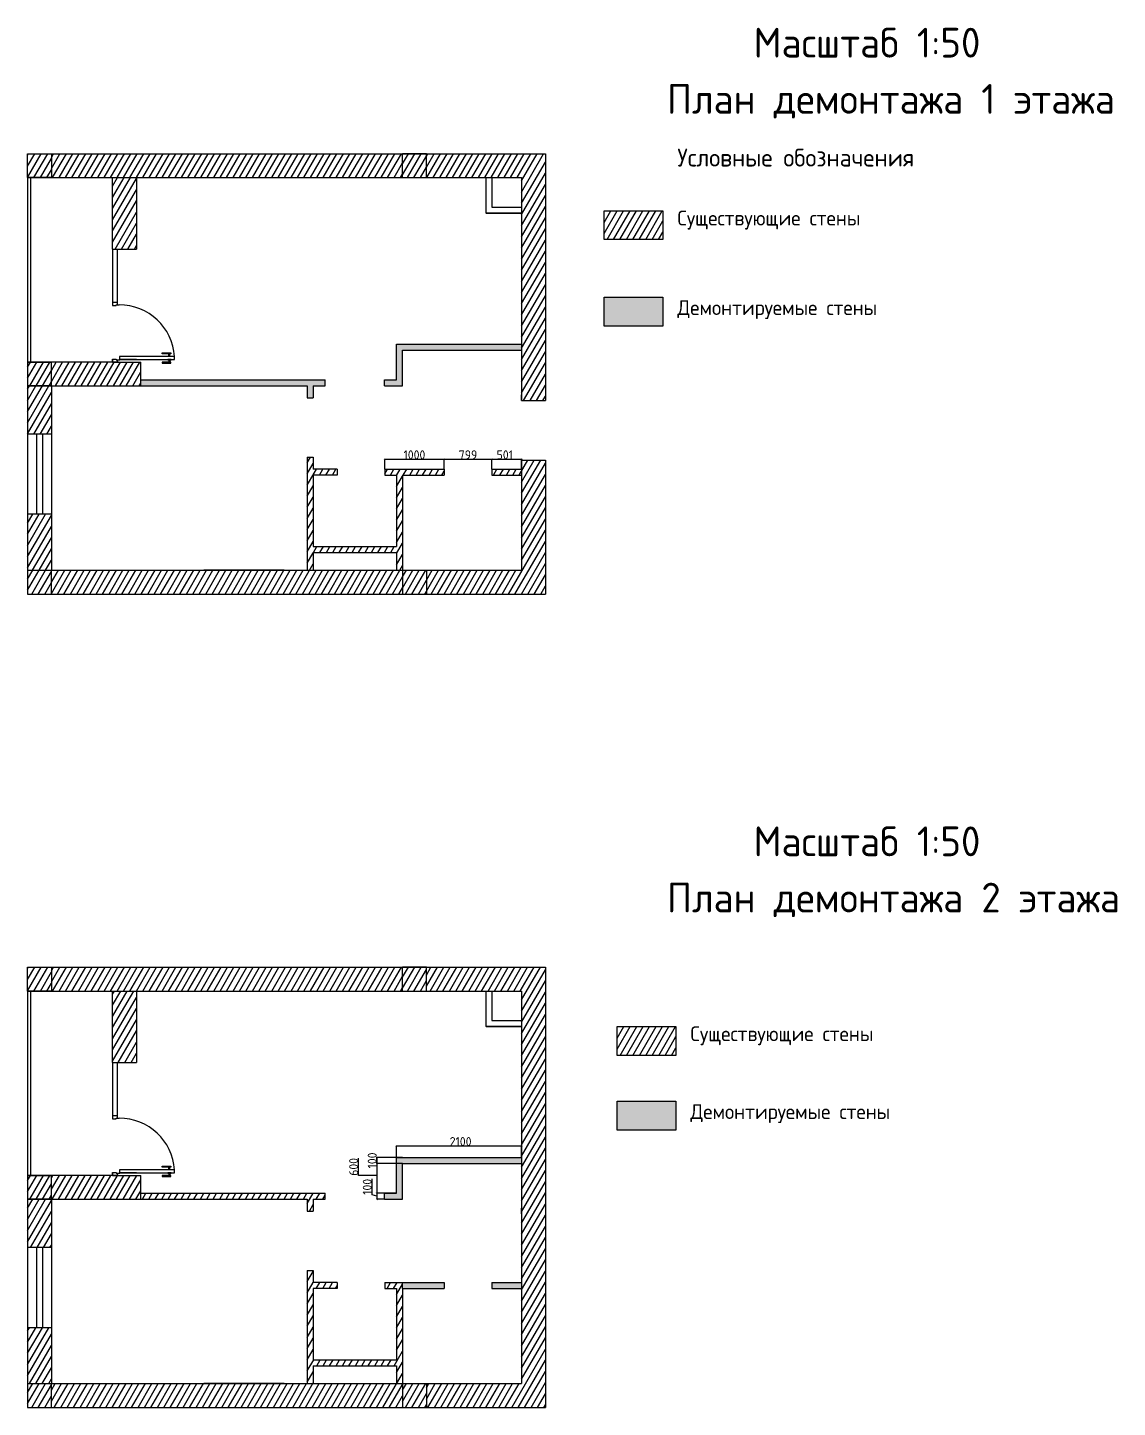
# Model space of a CAD drawing. Header units: millimetres. Extents: x -36495272392165 to 352544598049420, y -228287860276617 to 83349.
# Drawn here: x 87362 to 105673, y 5700 to 28889 of the extents above; entities that cross this region are included whole.
import ezdxf

# ---------------------------------------------------------------- set-up
doc = ezdxf.new("R2010")
doc.units = ezdxf.units.MM
doc.header["$MEASUREMENT"] = 0
doc.layers.add('freecads.com', color=7, linetype='Continuous')
doc.styles.add('Arial', font='GOST Common.ttf')
doc.styles.get("Standard").update_dxf_attribs({"font": 'GOST Common.ttf'})
doc.styles.add('{18b73a54-fa43-428c-adcb-c1c7bbdf2c84}', font='Simplex.shx')
doc.dimstyles.new('new dm style', dxfattribs={"dimtxt": 150, "dimasz": 20, "dimexe": 0.18, "dimexo": 0.0625, "dimgap": 5, "dimtad": 1, "dimdec": 0, "dimrnd": 1, "dimzin": 0, "dimdsep": 46, "dimtxsty": 'Arial', "dimblk": 'OBLIQUE', "dimcen": 0.09, "dimadec": 0, "dimazin": 0, "dimtfac": 1, "dimtdec": 0, "dimtofl": 0, "dimtmove": 0, "dimatfit": 3, "dimfxl": 1, "dimtolj": 1, "dimtzin": 0, "dimarcsym": 0})
pattern_1 = [(60, (569.91, 23232.24), (-81.18988, 46.875), [])]

# ---------------------------------------------------------------- blocks, each defined once
blk = doc.blocks.new('_Oblique')
at = {"color": 0, "linetype": 'ByBlock', "lineweight": -2}
blk.add_line((-0.5, -0.5), (0.5, 0.5), dxfattribs=at)
blk = doc.blocks.new('*D42')
at = {"color": 0, "lineweight": -2, "transparency": 16777216}
for p, q in [((93562, 9900), (93562, 10088)), ((95662, 10088), (93562, 10088)), ((95662, 9900), (95662, 10088))]:
    blk.add_line(p, q, dxfattribs=at)
at = {"layer": 'Defpoints', "color": 0, "transparency": 16777216}
for p in [(93562, 10088), (93562, 9900), (95662, 9900)]:
    blk.add_point(p, dxfattribs=at)
at = {"color": 0, "lineweight": -2, "transparency": 16777216, "xscale": 20, "yscale": 20, "zscale": 20, "rotation": 180}
blk.add_blockref('_Oblique', (93562, 10088), dxfattribs=at)
at = {"color": 0, "lineweight": -2, "transparency": 16777216, "xscale": 20, "yscale": 20, "zscale": 20}
blk.add_blockref('_Oblique', (95662, 10088), dxfattribs=at)
at = {"color": 0, "transparency": 16777216, "insert": (94638, 10168), "char_height": 150, "attachment_point": 5, "style": 'Arial'}
blk.add_mtext('\\A1;2100', dxfattribs=at)
blk = doc.blocks.new('*D43')
at = {"color": 0, "lineweight": -2, "transparency": 16777216}
for p, q in [((93662, 9900), (93232, 9900)), ((93232, 9800), (93232, 9900)), ((93662, 9800), (93232, 9800))]:
    blk.add_line(p, q, dxfattribs=at)
at = {"layer": 'Defpoints', "color": 0, "transparency": 16777216}
for p in [(93232, 9900), (93662, 9900), (93662, 9800)]:
    blk.add_point(p, dxfattribs=at)
at = {"color": 0, "lineweight": -2, "transparency": 16777216, "xscale": 20, "yscale": 20, "zscale": 20}
for p, rotation in [((93232, 9900), 90), ((93232, 9800), 270)]:
    blk.add_blockref('_Oblique', p, dxfattribs=dict(at, rotation=rotation))
at = {"color": 0, "transparency": 16777216, "insert": (93152, 9850), "char_height": 150, "attachment_point": 5, "rotation": 90, "style": 'Arial'}
blk.add_mtext('\\A1;100', dxfattribs=at)
blk = doc.blocks.new('*D44')
at = {"color": 0, "lineweight": -2, "transparency": 16777216}
for p, q in [((92920, 9595), (92920, 9890)), ((93662, 9900), (93232, 9900)), ((93232, 9900), (93232, 9300)), ((93232, 9600), (92920, 9595)), ((93562, 9300), (93232, 9300))]:
    blk.add_line(p, q, dxfattribs=at)
at = {"layer": 'Defpoints', "color": 0, "transparency": 16777216}
for p in [(93662, 9900), (93232, 9300), (93562, 9300)]:
    blk.add_point(p, dxfattribs=at)
at = {"color": 0, "lineweight": -2, "transparency": 16777216, "xscale": 20, "yscale": 20, "zscale": 20}
for p, rotation in [((93232, 9900), 90), ((93232, 9300), 270)]:
    blk.add_blockref('_Oblique', p, dxfattribs=dict(at, rotation=rotation))
at = {"color": 0, "transparency": 16777216, "insert": (92840, 9742), "char_height": 150, "attachment_point": 5, "rotation": 90, "style": 'Arial'}
blk.add_mtext('\\A1;600', dxfattribs=at)
blk = doc.blocks.new('*D45')
at = {"color": 0, "lineweight": -2, "transparency": 16777216}
for p, q in [((93149, 9275), (93149, 9540)), ((93562, 9300), (93232, 9300)), ((93232, 9300), (93232, 9200)), ((93232, 9250), (93149, 9275)), ((93361, 9200), (93232, 9200))]:
    blk.add_line(p, q, dxfattribs=at)
at = {"layer": 'Defpoints', "color": 0, "transparency": 16777216}
for p in [(93562, 9300), (93232, 9200), (93361, 9200)]:
    blk.add_point(p, dxfattribs=at)
at = {"color": 0, "lineweight": -2, "transparency": 16777216, "xscale": 20, "yscale": 20, "zscale": 20}
for p, rotation in [((93232, 9300), 90), ((93232, 9200), 270)]:
    blk.add_blockref('_Oblique', p, dxfattribs=dict(at, rotation=rotation))
at = {"color": 0, "transparency": 16777216, "insert": (93069, 9407), "char_height": 150, "attachment_point": 5, "rotation": 90, "style": 'Arial'}
blk.add_mtext('\\A1;100', dxfattribs=at)
blk = doc.blocks.new('*D47')
at = {"color": 0, "lineweight": -2, "transparency": 16777216}
for p, q in [((95161, 21469), (95161, 21629)), ((95662, 21629), (95161, 21629)), ((95662, 21469), (95662, 21629))]:
    blk.add_line(p, q, dxfattribs=at)
at = {"layer": 'Defpoints', "color": 0, "transparency": 16777216}
for p in [(95161, 21629), (95161, 21469), (95662, 21469)]:
    blk.add_point(p, dxfattribs=at)
at = {"color": 0, "lineweight": -2, "transparency": 16777216, "xscale": 20, "yscale": 20, "zscale": 20, "rotation": 180}
blk.add_blockref('_Oblique', (95161, 21629), dxfattribs=at)
at = {"color": 0, "lineweight": -2, "transparency": 16777216, "xscale": 20, "yscale": 20, "zscale": 20}
blk.add_blockref('_Oblique', (95662, 21629), dxfattribs=at)
at = {"color": 0, "transparency": 16777216, "insert": (95380, 21709), "char_height": 150, "attachment_point": 5, "style": 'Arial'}
blk.add_mtext('\\A1;501', dxfattribs=at)
blk = doc.blocks.new('*D48')
at = {"color": 0, "lineweight": -2, "transparency": 16777216}
for p, q in [((94362, 21469), (94362, 21629)), ((95161, 21629), (94362, 21629)), ((95161, 21469), (95161, 21629))]:
    blk.add_line(p, q, dxfattribs=at)
at = {"layer": 'Defpoints', "color": 0, "transparency": 16777216}
for p in [(94362, 21629), (94362, 21469), (95161, 21469)]:
    blk.add_point(p, dxfattribs=at)
at = {"color": 0, "lineweight": -2, "transparency": 16777216, "xscale": 20, "yscale": 20, "zscale": 20, "rotation": 180}
blk.add_blockref('_Oblique', (94362, 21629), dxfattribs=at)
at = {"color": 0, "lineweight": -2, "transparency": 16777216, "xscale": 20, "yscale": 20, "zscale": 20}
blk.add_blockref('_Oblique', (95161, 21629), dxfattribs=at)
at = {"color": 0, "transparency": 16777216, "insert": (94762, 21709), "char_height": 150, "attachment_point": 5, "style": 'Arial'}
blk.add_mtext('\\A1;799', dxfattribs=at)
blk = doc.blocks.new('*D49')
at = {"color": 0, "lineweight": -2, "transparency": 16777216}
for p, q in [((93362, 21469), (93362, 21629)), ((94362, 21629), (93362, 21629)), ((94362, 21469), (94362, 21629))]:
    blk.add_line(p, q, dxfattribs=at)
at = {"layer": 'Defpoints', "color": 0, "transparency": 16777216}
for p in [(93362, 21629), (93362, 21469), (94362, 21469)]:
    blk.add_point(p, dxfattribs=at)
at = {"color": 0, "lineweight": -2, "transparency": 16777216, "xscale": 20, "yscale": 20, "zscale": 20, "rotation": 180}
blk.add_blockref('_Oblique', (93362, 21629), dxfattribs=at)
at = {"color": 0, "lineweight": -2, "transparency": 16777216, "xscale": 20, "yscale": 20, "zscale": 20}
blk.add_blockref('_Oblique', (94362, 21629), dxfattribs=at)
at = {"color": 0, "transparency": 16777216, "insert": (93862, 21709), "char_height": 150, "attachment_point": 5, "style": 'Arial'}
blk.add_mtext('\\A1;1000', dxfattribs=at)

msp = doc.modelspace()

# ---------------------------------------------------------------- hatches: boundary and pattern name
at = {"transparency": 33554687}
h = msp.add_hatch(dxfattribs=at)
h.set_pattern_fill('ANSI31', scale=750, angle=15)
h.set_pattern_definition(pattern_1)
h.paths.add_polyline_path([(96062.2, 26766.8), (94063.2, 26766.8), (94063.2, 26366.8), (95030.5, 26366.8), (95662.2, 26366.8), (95662.2, 22619.8), (95773.2, 22619.8), (96062.2, 22619.8)])
h.paths.add_polyline_path([(92162.2, 21368.8), (92562.2, 21368.8), (92562.2, 21468.8), (92162.2, 21468.8), (92162.2, 21668.8), (92062.2, 21668.8), (92062.2, 19768.8), (92162.2, 19768.8), (92162.2, 20068.8), (93562.2, 20068.8), (93562.2, 19768.8), (93662.2, 19768.8), (93662.2, 21368.8), (94362.2, 21368.8), (94362.2, 21468.8), (93362.2, 21468.8), (93362.2, 21368.8), (93562.2, 21368.8), (93562.2, 20168.8), (92162.2, 20168.8)])
h.paths.add_polyline_path([(96062.2, 21619.8), (95662.2, 21619.8), (95662.2, 19768.8), (94062.2, 19768.8), (94062.2, 19368.8), (96062.2, 19368.8)])
h.paths.add_polyline_path([(93662.2, 19768.8), (87762.2, 19768.8), (87762.2, 19368.8), (93662.2, 19368.8)])
h.paths.add_polyline_path([(87762.2, 20708.8), (87362.2, 20708.8), (87362.2, 19768.8), (87762.2, 19768.8)])
h.paths.add_polyline_path([(87762.2, 22866.8), (87362.2, 22866.8), (87362.2, 22054.8), (87762.2, 22054.8)])
h.paths.add_polyline_path([(89262.2, 23266.8), (88790.2, 23266.8), (87762.2, 23266.8), (87762.2, 22868.8), (89262.2, 22868.8)])
h.paths.add_polyline_path([(95662.2, 21468.8), (95161.2, 21468.8), (95161.2, 21368.8), (95662.2, 21368.8)], flags=17)
h.paths.add_polyline_path([(89190.2, 26366.8), (88790.2, 26366.8), (88790.2, 25167.8), (89190.2, 25167.8)])
h = msp.add_hatch(dxfattribs=at)
h.set_pattern_fill('ANSI31', scale=750, angle=15)
h.set_pattern_definition([(60, (-11880.3, 23227.02), (-81.18988, 46.875), [])])
h.paths.add_polyline_path([(87762.2, 26366.8), (87762.2, 26766.8), (87362.2, 26766.8), (87362.2, 26366.8)])
h.paths.add_polyline_path([(87362.2, 23266.8), (87362.2, 22868.8), (87762.2, 22868.8), (87762.2, 23266.8)])
h.paths.add_polyline_path([(87362.2, 19368.8), (87762.2, 19368.8), (87762.2, 19768.8), (87362.2, 19768.8)])
h.paths.add_polyline_path([(94062.2, 19368.8), (94062.2, 19768.8), (93662.2, 19768.8), (93662.2, 19368.8)])
h = msp.add_hatch()
h.set_pattern_fill('ANSI31', color=256, scale=750, angle=15)
h.set_pattern_definition([(60, (85497.66, 22971.52), (-81.1899, 46.875), [])])
h.paths.add_polyline_path([(93663.2, 26766.8), (87762.2, 26766.8), (87762.2, 26366.8), (88790.2, 26366.8), (89190.2, 26366.8), (92062.2, 26366.8), (92162.2, 26368.2), (92162.2, 26366.8), (93417.7, 26366.8), (93663.2, 26366.8)])
h = msp.add_hatch(dxfattribs=at)
h.set_pattern_fill('ANSI31', scale=750, angle=15)
h.set_pattern_definition(pattern_1)
h.paths.add_polyline_path([(94063.2, 26366.8), (94063.2, 26766.8), (93663.2, 26766.8), (93663.2, 26366.8)])
h = msp.add_hatch(dxfattribs=at)
h.set_pattern_fill('ANSI31', scale=750, angle=15)
h.set_pattern_definition([(60, (25930.12, 22808.94), (-81.18988, 46.875), [])])
h.paths.add_polyline_path([(97048.1, 25809.3), (97048.1, 25324.9), (98037.7, 25324.9), (98037.7, 25809.3)])
h = msp.add_hatch(color=1, dxfattribs=at)
h.dxf.hatch_style = 1
h.paths.add_polyline_path([(98037.7, 23871.3), (98037.7, 24355.7), (97048.1, 24355.7), (97048.1, 23871.3)])
h = msp.add_hatch(color=1, dxfattribs=at)
h.dxf.hatch_style = 1
h.paths.add_polyline_path([(92361.2, 22968.8), (89262.2, 22968.8), (89262.2, 22868.8), (92062.2, 22868.8), (92062.2, 22668.8), (92162.2, 22668.8), (92162.2, 22866.8), (92162.2, 22868.8), (92361.2, 22868.8)])
h.paths.add_polyline_path([(93662.2, 23468.8), (95662.2, 23468.8), (95662.2, 23568.8), (93562.2, 23568.8), (93562.2, 22968.8), (93361.2, 22968.8), (93361.2, 22868.8), (93662.2, 22868.8)])
h = msp.add_hatch(dxfattribs=at)
h.set_pattern_fill('ANSI31', scale=750, angle=15)
h.set_pattern_definition([(60, (-11880.3, 9558.08), (-81.18988, 46.875), [])])
h.paths.add_polyline_path([(87762.2, 12697.9), (87762.2, 13097.9), (87362.2, 13097.9), (87362.2, 12697.9)])
h.paths.add_polyline_path([(87362.2, 9597.9), (87362.2, 9199.9), (87762.2, 9199.9), (87762.2, 9597.9)])
h.paths.add_polyline_path([(87362.2, 5699.9), (87762.2, 5699.9), (87762.2, 6099.9), (87362.2, 6099.9)])
h.paths.add_polyline_path([(94062.2, 5699.9), (94062.2, 6099.9), (93662.2, 6099.9), (93662.2, 5699.9)])
h = msp.add_hatch(dxfattribs=at)
h.set_pattern_fill('ANSI31', scale=750, angle=15)
h.set_pattern_definition([(60, (2455.36, 64109.8), (-81.18988, 46.875), [])])
h.paths.add_polyline_path([(95030.5, 12697.9), (95662.2, 12697.9), (95662.2, 8950.9), (95662.2, 7950.9), (95662.2, 6099.9), (94062.2, 6099.9), (94062.2, 5699.9), (96062.2, 5699.9), (96062.2, 7950.9), (96062.2, 8950.9), (96062.2, 13097.9), (94063.2, 13097.9), (94063.2, 12697.9)])
h.paths.add_polyline_path([(87762.2, 6099.9), (87762.2, 5699.9), (93662.2, 5699.9), (93662.2, 6099.9)])
h.paths.add_polyline_path([(87762.2, 7039.9), (87362.2, 7039.9), (87362.2, 6099.9), (87762.2, 6099.9)])
h.paths.add_polyline_path([(87762.2, 9197.9), (87362.2, 9197.9), (87362.2, 8385.9), (87762.2, 8385.9)])
h.paths.add_polyline_path([(87762.2, 9597.9), (87762.2, 9199.9), (89262.2, 9199.9), (89262.2, 9597.9), (88790.2, 9597.9)])
h.paths.add_polyline_path([(88790.2, 11498.9), (89190.2, 11498.9), (89190.2, 12697.9), (88790.2, 12697.9)])
h.paths.add_polyline_path([(89262.2, 9299.9), (89262.2, 9199.9), (92062.2, 9199.9), (92062.2, 9197.9), (92062.2, 8999.9), (92162.2, 8999.9), (92162.2, 9197.9), (92162.2, 9199.9), (92361.2, 9199.9), (92361.2, 9299.9)])
h.paths.add_polyline_path([(92062.2, 6099.9), (92162.2, 6099.9), (92162.2, 6399.9), (93562.2, 6399.9), (93562.2, 6099.9), (93662.2, 6099.9), (93662.2, 7699.9), (93662.2, 7799.9), (93362.2, 7799.9), (93362.2, 7699.9), (93562.2, 7699.9), (93562.2, 6499.9), (92162.2, 6499.9), (92162.2, 7699.9), (92562.2, 7699.9), (92562.2, 7799.9), (92162.2, 7799.9), (92162.2, 7999.9), (92062.2, 7999.9)])
h = msp.add_hatch()
h.set_pattern_fill('ANSI31', color=256, scale=750, angle=15)
h.set_pattern_definition([(60, (85497.66, 9302.57), (-81.1899, 46.875), [])])
h.paths.add_polyline_path([(93663.2, 13097.9), (87762.2, 13097.9), (87762.2, 12697.9), (88790.2, 12697.9), (89190.2, 12697.9), (92062.2, 12697.9), (92162.2, 12699.3), (92162.2, 12697.9), (93417.7, 12697.9), (93663.2, 12697.9)])
h = msp.add_hatch(dxfattribs=at)
h.set_pattern_fill('ANSI31', scale=750, angle=15)
h.set_pattern_definition([(60, (569.91, 9563.29), (-81.18988, 46.875), [])])
h.paths.add_polyline_path([(94063.2, 12697.9), (94063.2, 13097.9), (93663.2, 13097.9), (93663.2, 12697.9)])
h = msp.add_hatch(dxfattribs=at)
h.set_pattern_fill('ANSI31', scale=750, angle=15)
h.set_pattern_definition([(60, (26148.85, 9100.54), (-81.18988, 46.875), [])])
h.paths.add_polyline_path([(97266.8, 12100.9), (97266.8, 11616.5), (98256.4, 11616.5), (98256.4, 12100.9)])
h = msp.add_hatch(color=1, dxfattribs=at)
h.dxf.hatch_style = 1
h.paths.add_polyline_path([(98256.4, 10359.6), (98256.4, 10844), (97266.8, 10844), (97266.8, 10359.6)])
h = msp.add_hatch(color=1, dxfattribs=at)
h.dxf.hatch_style = 1
h.paths.add_polyline_path([(93562.2, 9299.9), (93361.2, 9299.9), (93361.2, 9199.9), (93662.2, 9199.9), (93662.2, 9799.9), (95662.2, 9799.9), (95662.2, 9899.9), (93562.2, 9899.9)])
h = msp.add_hatch(color=1, dxfattribs=at)
h.dxf.hatch_style = 1
h.paths.add_polyline_path([(94362.2, 7699.9), (94362.2, 7799.9), (93662.2, 7799.9), (93662.2, 7699.9)])
h.paths.add_polyline_path([(95662.2, 7699.9), (95662.2, 7799.9), (95161.2, 7799.9), (95161.2, 7699.9)])

# ---------------------------------------------------------------- linework, layer by layer
for p, q in [((87362.2, 26766.8), (96062.2, 26766.8)), ((87362.2, 26766.8), (87362.2, 26766.8)), ((96062.2, 26766.8), (96062.2, 22619.8)), ((87762.2, 26366.8), (87362.2, 26366.8)), ((87362.2, 26366.8), (88790.2, 26366.8)), ((88790.2, 26366.8), (89190.2, 26366.8)), ((88790.2, 25167.8), (88790.2, 26366.8)), ((89190.2, 26366.8), (95662.2, 26366.8)), ((89190.2, 26366.8), (89190.2, 25167.8)), ((92062.2, 26366.8), (92162.2, 26368.2)), ((92162.2, 26368.2), (92162.2, 26366.8)), ((95062.2, 26366.8), (95162.2, 26366.8)), ((95062.2, 26366.8), (95062.2, 25769.8)), ((95162.2, 26366.8), (95162.2, 25869.8)), ((95662.2, 26366.8), (95662.2, 22619.8)), ((95662.2, 25769.8), (95062.2, 25769.8)), ((95068.2, 25769.8), (95662.2, 25769.8)), ((95162.2, 25869.8), (95662.2, 25869.8)), ((95662.2, 25869.8), (95662.2, 25769.8)), ((88790.2, 25167.8), (89190.2, 25167.8)), ((93562.2, 23568.8), (95662.2, 23568.8)), ((93562.2, 22968.8), (93562.2, 23568.8)), ((93662.2, 23468.8), (95662.2, 23468.8)), ((93662.2, 22866.8), (93662.2, 23468.8)), ((87762.2, 23266.8), (87362.2, 23266.8)), ((87362.2, 23266.8), (87362.2, 23266.8)), ((88790.2, 23266.8), (87762.2, 23266.8)), ((88790.2, 23266.8), (88790.2, 23266.8)), ((89262.2, 22866.8), (89262.2, 23266.8)), ((89262.2, 22968.8), (92361.2, 22968.8)), ((92361.2, 22866.8), (92361.2, 22968.8)), ((93361.2, 22968.8), (93562.2, 22968.8)), ((93361.2, 22868.8), (93361.2, 22968.8)), ((87362.2, 22868.8), (92062.2, 22868.8)), ((87762.2, 22866.8), (87362.2, 22866.8)), ((87362.2, 22866.8), (87362.2, 19768.8)), ((87762.2, 22866.8), (87762.2, 19768.8)), ((92062.2, 22866.8), (92062.2, 22868.8)), ((92062.2, 22866.8), (92062.2, 22668.8)), ((92162.2, 22868.8), (92361.2, 22868.8)), ((92162.2, 22866.8), (92162.2, 22868.8)), ((92162.2, 22866.8), (92162.2, 22668.8)), ((93361.2, 22868.8), (93662.2, 22868.8)), ((93361.2, 22868.8), (93662.2, 22868.8)), ((93361.2, 22868.8), (93662.2, 22868.8)), ((92062.2, 22668.8), (92162.2, 22668.8)), ((95662.2, 22619.8), (95662.2, 22719.8)), ((95662.2, 22619.8), (96062.2, 22619.8)), ((92062.2, 21668.8), (92162.2, 21668.8)), ((92062.2, 21668.8), (92062.2, 19768.8)), ((92162.2, 21668.8), (92162.2, 21468.8)), ((95662.2, 21619.8), (96062.2, 21619.8)), ((95662.2, 21619.8), (95662.2, 19768.8)), ((96062.2, 21619.8), (96062.2, 19368.8)), ((92562.2, 21468.8), (92162.2, 21468.8)), ((92162.2, 21368.8), (92162.2, 20168.8)), ((92562.2, 21368.8), (92162.2, 21368.8)), ((92562.2, 21468.8), (92562.2, 21368.8)), ((93362.2, 21468.8), (94362.2, 21468.8)), ((93362.2, 21468.8), (93362.2, 21368.8)), ((93362.2, 21368.8), (93562.2, 21368.8)), ((93562.2, 21368.8), (93562.2, 20168.8)), ((93662.2, 21368.8), (94362.2, 21368.8)), ((93662.2, 21368.8), (93662.2, 19768.8)), ((94362.2, 21468.8), (94362.2, 21368.8)), ((95161.2, 21468.8), (95662.2, 21468.8)), ((95161.2, 21468.8), (95161.2, 21368.8)), ((95161.2, 21368.8), (95662.2, 21368.8)), ((92162.2, 20168.8), (93562.2, 20168.8)), ((92162.2, 20068.8), (93562.2, 20068.8)), ((92162.2, 20068.8), (92162.2, 19768.8)), ((93562.2, 20068.8), (93562.2, 19768.8)), ((87362.2, 19768.8), (95662.2, 19768.8)), ((87762.2, 19768.8), (87762.2, 19768.8)), ((87362.2, 19368.8), (96062.2, 19368.8)), ((87362.2, 13097.9), (96062.2, 13097.9)), ((87362.2, 13097.9), (87362.2, 13097.9)), ((96062.2, 13097.9), (96062.2, 8950.9)), ((87762.2, 12697.9), (87362.2, 12697.9)), ((87362.2, 12697.9), (88790.2, 12697.9)), ((88790.2, 12697.9), (89190.2, 12697.9)), ((88790.2, 11498.9), (88790.2, 12697.9)), ((89190.2, 12697.9), (95662.2, 12697.9)), ((89190.2, 12697.9), (89190.2, 11498.9)), ((92062.2, 12697.9), (92162.2, 12699.3)), ((92162.2, 12699.3), (92162.2, 12697.9)), ((95062.2, 12697.9), (95162.2, 12697.9)), ((95062.2, 12697.9), (95062.2, 12100.9)), ((95162.2, 12697.9), (95162.2, 12200.9)), ((95662.2, 12697.9), (95662.2, 8950.9)), ((95662.2, 12100.9), (95062.2, 12100.9)), ((95068.2, 12100.9), (95662.2, 12100.9)), ((95162.2, 12200.9), (95662.2, 12200.9)), ((95662.2, 12200.9), (95662.2, 12100.9)), ((88790.2, 11498.9), (89190.2, 11498.9)), ((93562.2, 9899.9), (95662.2, 9899.9)), ((93562.2, 9299.9), (93562.2, 9899.9)), ((93662.2, 9799.9), (95662.2, 9799.9)), ((93662.2, 9197.9), (93662.2, 9799.9)), ((87762.2, 9597.9), (87362.2, 9597.9)), ((87362.2, 9597.9), (87362.2, 9597.9)), ((88790.2, 9597.9), (87762.2, 9597.9)), ((88790.2, 9597.9), (88790.2, 9597.9)), ((89262.2, 9197.9), (89262.2, 9597.9)), ((89262.2, 9299.9), (92361.2, 9299.9)), ((92361.2, 9197.9), (92361.2, 9299.9)), ((93361.2, 9299.9), (93562.2, 9299.9)), ((93361.2, 9199.9), (93361.2, 9299.9)), ((87362.2, 9199.9), (92062.2, 9199.9)), ((87762.2, 9197.9), (87362.2, 9197.9)), ((87362.2, 9197.9), (87362.2, 6099.9)), ((87762.2, 9197.9), (87762.2, 6099.9)), ((92062.2, 9197.9), (92062.2, 9199.9)), ((92062.2, 9197.9), (92062.2, 8999.9)), ((92162.2, 9199.9), (92361.2, 9199.9)), ((92162.2, 9197.9), (92162.2, 9199.9)), ((92162.2, 9197.9), (92162.2, 8999.9)), ((93361.2, 9199.9), (93662.2, 9199.9)), ((93361.2, 9199.9), (93662.2, 9199.9)), ((93361.2, 9199.9), (93662.2, 9199.9)), ((95662.2, 8950.9), (95662.2, 9050.9)), ((92062.2, 8999.9), (92162.2, 8999.9)), ((92062.2, 7999.9), (92162.2, 7999.9)), ((92062.2, 7999.9), (92062.2, 6099.9)), ((92162.2, 7999.9), (92162.2, 7799.9)), ((95662.2, 7950.9), (95662.2, 6099.9)), ((96062.2, 7950.9), (96062.2, 5699.9)), ((92562.2, 7799.9), (92162.2, 7799.9)), ((92162.2, 7699.9), (92162.2, 6499.9)), ((92562.2, 7699.9), (92162.2, 7699.9)), ((92562.2, 7799.9), (92562.2, 7699.9)), ((93362.2, 7799.9), (94362.2, 7799.9)), ((93362.2, 7799.9), (93362.2, 7699.9)), ((93362.2, 7699.9), (93562.2, 7699.9)), ((93562.2, 7699.9), (93562.2, 6499.9)), ((93662.2, 7699.9), (94362.2, 7699.9)), ((93662.2, 7699.9), (93662.2, 6099.9)), ((94362.2, 7799.9), (94362.2, 7699.9)), ((95161.2, 7799.9), (95662.2, 7799.9)), ((95161.2, 7799.9), (95161.2, 7699.9)), ((95161.2, 7699.9), (95662.2, 7699.9)), ((92162.2, 6499.9), (93562.2, 6499.9)), ((92162.2, 6399.9), (93562.2, 6399.9)), ((92162.2, 6399.9), (92162.2, 6099.9)), ((93562.2, 6399.9), (93562.2, 6099.9)), ((87362.2, 6099.9), (95662.2, 6099.9)), ((87762.2, 6099.9), (87762.2, 6099.9)), ((87362.2, 5699.9), (96062.2, 5699.9))]:
    msp.add_line(p, q)
at = {"color": 240, "true_color": 0xed1f24}
for p, q in [((87362.2, 26366.8), (87362.2, 26766.8)), ((87762.2, 26766.8), (87762.2, 26366.8)), ((93663.2, 26366.8), (93663.2, 26766.8)), ((94063.2, 26366.8), (94063.2, 26766.8)), ((87362.2, 23266.8), (87362.2, 22868.8)), ((87362.2, 23266.8), (87762.2, 23266.8)), ((87762.2, 22866.8), (87762.2, 23266.8)), ((87362.2, 19768.8), (87362.2, 19368.8)), ((87762.2, 19368.8), (87762.2, 19768.8)), ((93662.2, 19768.8), (93662.2, 19368.8)), ((93662.2, 19768.8), (94062.2, 19768.8)), ((94062.2, 19768.8), (94062.2, 19368.8)), ((87362.2, 19368.8), (87762.2, 19368.8)), ((93662.2, 19368.8), (94062.2, 19368.8)), ((87362.2, 12697.9), (87362.2, 13097.9)), ((87762.2, 13097.9), (87762.2, 12697.9)), ((93663.2, 12697.9), (93663.2, 13097.9)), ((94063.2, 12697.9), (94063.2, 13097.9)), ((87362.2, 9597.9), (87362.2, 9199.9)), ((87362.2, 9597.9), (87762.2, 9597.9)), ((87762.2, 9197.9), (87762.2, 9597.9)), ((87362.2, 6099.9), (87362.2, 5699.9)), ((87762.2, 5699.9), (87762.2, 6099.9)), ((93662.2, 6099.9), (93662.2, 5699.9)), ((93662.2, 6099.9), (94062.2, 6099.9)), ((94062.2, 6099.9), (94062.2, 5699.9)), ((87362.2, 5699.9), (87762.2, 5699.9)), ((93662.2, 5699.9), (94062.2, 5699.9))]:
    msp.add_line(p, q, dxfattribs=at)
at = {"color": 1}
for p, q in [((87362.2, 26766.8), (87762.2, 26766.8)), ((94063.2, 26766.8), (93663.2, 26766.8)), ((87362.2, 13097.9), (87762.2, 13097.9)), ((94063.2, 13097.9), (93663.2, 13097.9))]:
    msp.add_line(p, q, dxfattribs=at)
at = {"color": 141}
for p, q in [((87362.2, 26366.8), (87362.2, 23266.8)), ((87412.2, 26366.8), (87412.2, 23266.8)), ((88790.2, 23266.8), (89262.2, 23266.8)), ((87762.2, 22054.8), (87362.2, 22054.8)), ((87362.2, 22054.8), (87362.2, 20708.8)), ((87512.2, 22054.8), (87512.2, 20708.8)), ((87612.2, 22054.8), (87612.2, 20708.8)), ((87762.2, 22054.8), (87762.2, 20708.8)), ((87762.2, 20708.8), (87362.2, 20708.8)), ((87362.2, 12697.9), (87362.2, 9597.9)), ((87412.2, 12697.9), (87412.2, 9597.9)), ((88790.2, 9597.9), (89262.2, 9597.9)), ((87762.2, 8385.9), (87362.2, 8385.9)), ((87362.2, 8385.9), (87362.2, 7039.9)), ((87512.2, 8385.9), (87512.2, 7039.9)), ((87612.2, 8385.9), (87612.2, 7039.9)), ((87762.2, 8385.9), (87762.2, 7039.9)), ((87762.2, 7039.9), (87362.2, 7039.9))]:
    msp.add_line(p, q, dxfattribs=at)
at = {"color": 0}
for p, q in [((93417.7, 26366.8), (95030.5, 26366.8)), ((93417.7, 12697.9), (95030.5, 12697.9))]:
    msp.add_line(p, q, dxfattribs=at)
at = {"color": 141, "true_color": 0xadddf7}
for p, q in [((88790.2, 25167.8), (88790.2, 24215.9)), ((88865.2, 25167.8), (88865.2, 24229.2)), ((88790.2, 23316.8), (88790.2, 23266.8)), ((88790.2, 23315.8), (88849, 23315.8)), ((88889.5, 23266.8), (88790.2, 23266.8)), ((88865.2, 23303.5), (88865.2, 23266.8)), ((88907.1, 23315.8), (89190.2, 23315.8)), ((88790.2, 11498.9), (88790.2, 10547)), ((88865.2, 11498.9), (88865.2, 10560.3)), ((88790.2, 9647.9), (88790.2, 9597.9)), ((88790.2, 9646.9), (88849, 9646.9)), ((88889.5, 9597.9), (88790.2, 9597.9)), ((88865.2, 9634.5), (88865.2, 9597.9)), ((88907.1, 9646.9), (89190.2, 9646.9))]:
    msp.add_line(p, q, dxfattribs=at)
at = {"color": 7}
for p, q in [((95662.2, 8950.9), (95662.2, 7950.9)), ((96062.2, 8950.9), (96062.2, 7950.9)), ((93662.2, 7699.9), (93662.2, 7799.9))]:
    msp.add_line(p, q, dxfattribs=at)
for points in [[(97048.1, 25809.3), (98037.7, 25809.3), (98037.7, 25324.9), (97048.1, 25324.9)], [(97048.1, 24355.7), (98037.7, 24355.7), (98037.7, 23871.3), (97048.1, 23871.3)], [(97266.8, 12100.9), (98256.4, 12100.9), (98256.4, 11616.5), (97266.8, 11616.5)], [(97266.8, 10844), (98256.4, 10844), (98256.4, 10359.6), (97266.8, 10359.6)]]:
    msp.add_lwpolyline(points, close=True, dxfattribs=at)
at = {"layer": 'freecads.com', "color": 141, "true_color": 0xadddf7}
for p, q in [((88865.2, 24266.8), (88790.2, 24266.8)), ((88790.2, 24266.8), (88790.2, 24215.9)), ((88790.2, 24215.9), (88849, 24215.9)), ((88849, 24215.9), (88849, 24229.2)), ((88849, 24229.2), (88901.2, 24229.2)), ((89625.4, 23404.9), (89625.4, 23421.5)), ((89625.4, 23421.5), (89766.9, 23421.5)), ((89766.9, 23421.5), (89766.9, 23404.9)), ((88790.2, 23266.8), (88790.2, 23316.8)), ((88790.2, 23316.8), (88849, 23316.8)), ((88849, 23316.8), (88849, 23303.5)), ((88849, 23303.5), (88901.2, 23303.5)), ((88867.9, 23303.5), (88901.2, 23303.5)), ((88901.2, 23301.3), (88867.9, 23301.3)), ((88901.2, 23303.5), (88901.2, 23300)), ((88901.2, 23303.5), (88901.2, 23301.3)), ((89831.1, 23359.4), (88907.1, 23359.4)), ((88907.1, 23359.4), (88907.1, 23309.4)), ((88909.3, 23342.7), (88907.1, 23342.7)), ((88907.1, 23342.7), (88907.1, 23309.4)), ((88907.1, 23309.4), (89831.1, 23309.4)), ((88907.1, 23309.4), (88909.3, 23309.4)), ((88909.3, 23309.4), (88909.3, 23342.7)), ((89766.9, 23404.9), (89625.4, 23404.9)), ((89766.9, 23263.9), (89625.4, 23263.9)), ((89625.4, 23263.9), (89625.4, 23247.3)), ((89625.4, 23247.3), (89766.9, 23247.3)), ((89717.5, 23359.4), (89717.5, 23364.9)), ((89717.5, 23364.9), (89773, 23364.9)), ((89773, 23359.4), (89717.5, 23359.4)), ((89773, 23309.4), (89717.5, 23309.4)), ((89717.5, 23309.4), (89717.5, 23303.9)), ((89717.5, 23303.9), (89773, 23303.9)), ((89737, 23364.9), (89737, 23404.9)), ((89737, 23303.9), (89737, 23263.9)), ((89753.6, 23364.9), (89753.6, 23404.9)), ((89753.6, 23303.9), (89753.6, 23263.9)), ((89766.9, 23247.3), (89766.9, 23263.9)), ((89773, 23364.9), (89773, 23359.4)), ((89773, 23303.9), (89773, 23309.4)), ((89831.1, 23309.4), (89831.1, 23359.4)), ((88865.2, 10597.9), (88790.2, 10597.9)), ((88790.2, 10597.9), (88790.2, 10547)), ((88790.2, 10547), (88849, 10547)), ((88849, 10547), (88849, 10560.3)), ((88849, 10560.3), (88901.2, 10560.3)), ((89625.4, 9735.9), (89625.4, 9752.6)), ((89625.4, 9752.6), (89766.9, 9752.6)), ((89766.9, 9752.6), (89766.9, 9735.9)), ((88790.2, 9597.9), (88790.2, 9647.9)), ((88790.2, 9647.9), (88849, 9647.9)), ((88849, 9647.9), (88849, 9634.5)), ((88849, 9634.5), (88901.2, 9634.5)), ((88867.9, 9634.5), (88901.2, 9634.5)), ((88901.2, 9632.3), (88867.9, 9632.3)), ((88901.2, 9634.5), (88901.2, 9631.1)), ((88901.2, 9634.5), (88901.2, 9632.3)), ((89831.1, 9690.4), (88907.1, 9690.4)), ((88907.1, 9690.4), (88907.1, 9640.5)), ((88909.3, 9673.8), (88907.1, 9673.8)), ((88907.1, 9673.8), (88907.1, 9640.5)), ((88907.1, 9640.5), (89831.1, 9640.5)), ((88907.1, 9640.5), (88909.3, 9640.5)), ((88909.3, 9640.5), (88909.3, 9673.8)), ((89766.9, 9735.9), (89625.4, 9735.9)), ((89766.9, 9595), (89625.4, 9595)), ((89625.4, 9595), (89625.4, 9578.3)), ((89625.4, 9578.3), (89766.9, 9578.3)), ((89717.5, 9690.4), (89717.5, 9696)), ((89717.5, 9696), (89773, 9696)), ((89773, 9690.4), (89717.5, 9690.4)), ((89773, 9640.5), (89717.5, 9640.5)), ((89717.5, 9640.5), (89717.5, 9634.9)), ((89717.5, 9634.9), (89773, 9634.9)), ((89737, 9696), (89737, 9735.9)), ((89737, 9634.9), (89737, 9595)), ((89753.6, 9696), (89753.6, 9735.9)), ((89753.6, 9634.9), (89753.6, 9595)), ((89766.9, 9578.3), (89766.9, 9595)), ((89773, 9696), (89773, 9690.4)), ((89773, 9634.9), (89773, 9640.5)), ((89831.1, 9640.5), (89831.1, 9690.4))]:
    msp.add_line(p, q, dxfattribs=at)
at = {"layer": 'freecads.com', "extrusion": (0, 0, -1)}
for p, q in [((91673.5, 19768.8), (90321.6, 19768.8)), ((91673.5, 6099.9), (90321.6, 6099.9))]:
    msp.add_line(p, q, dxfattribs=at)
at = {"layer": 'freecads.com', "color": 141, "true_color": 0xadddf7}
for centre in [(88906, 23304.6), (88906, 9635.6)]:
    msp.add_circle(centre, 6.66, dxfattribs=at)
for centre in [(88906, 23304.6), (88906, 9635.6)]:
    msp.add_arc(centre, 924.7, 3.39659, 90.29944, dxfattribs=at)

# ---------------------------------------------------------------- texts
at = {"color": 7}
for s, height, p in [('Условные обозначения', 300, (98280.7, 26553.6)), ('Существующие стены', 250, (98280.7, 25563.4)), ('Демонтируемые стены', 250, (98280.7, 24057.8)), ('Существующие стены', 250, (98499.4, 11855)), ('Демонтируемые стены', 250, (98499.4, 10546.1))]:
    msp.add_text(s, height=height, dxfattribs=at).set_placement(p)
at = {"color": 7, "char_height": 500, "attachment_point": 1, "style": '{18b73a54-fa43-428c-adcb-c1c7bbdf2c84}'}
for s, width, insert in [('{\\fGOST Common|b0|i0|c204|p34;Масштаб 1\\fGOST Common|b0|i0|c0|p34;:50}', 4515.405, (99561, 28885.5)), ('{\\fGOST Common|b0|i0|c204|p34;План демонтажа \\fGOST Common|b0|i0|c0|p34;1\\fGOST Common|b0|i0|c204|p34; этажа}', 8308.347, (98103.3, 27940.1)), ('{\\fGOST Common|b0|i0|c204|p34;Масштаб 1\\fGOST Common|b0|i0|c0|p34;:50}', 4515.405, (99561, 15463.1)), ('{\\fGOST Common|b0|i0|c204|p34;План демонтажа \\fGOST Common|b0|i0|c0|p34;2\\fGOST Common|b0|i0|c204|p34; этажа}', 8308.347, (98103.3, 14517.7))]:
    msp.add_mtext_dynamic_manual_height_columns(s, width=width, gutter_width=11072.2, heights=[0], dxfattribs=dict(at, insert=insert))

# ---------------------------------------------------------------- dimensions: what is measured, and where the dimension line sits
at = {"color": 7}
for base, p1, p2, picture, middle in [((93362.2, 21628.8), (94362.2, 21468.8), (93362.2, 21468.8), '*D49', (93862.2, 21708.8)), ((94362.2, 21628.8), (95161.2, 21468.8), (94362.2, 21468.8), '*D48', (94761.7, 21708.8))]:
    dim = msp.add_linear_dim(base=base, p1=p1, p2=p2, dimstyle='new dm style', override={"dimtmove": 1}, dxfattribs=at)
    dim.commit()
    dim.dimension.update_dxf_attribs({"geometry": picture, "text_midpoint": middle})
for base, p1, p2, picture, middle in [((95161.2, 21628.8), (95662.2, 21468.8), (95161.2, 21468.8), '*D47', (95380.4, 21628.8)), ((93562.2, 10087.6), (95662.2, 9899.9), (93562.2, 9899.9), '*D42', (94637.7, 10087.6))]:
    dim = msp.add_linear_dim(base=base, p1=p1, p2=p2, dimstyle='new dm style', dxfattribs=at)
    dim.commit()
    dim.dimension.update_dxf_attribs({"geometry": picture, "text_midpoint": middle, "dimtype": 160})
dim = msp.add_linear_dim(base=(93231.8, 9899.9), p1=(93662.2, 9799.9), p2=(93662.2, 9899.9), angle=90, dimstyle='new dm style', dxfattribs=at)
dim.commit()
dim.dimension.update_dxf_attribs({"geometry": '*D43', "text_midpoint": (93231.8, 9849.9), "dimtype": 160})
dim = msp.add_linear_dim(base=(93231.8, 9299.9), p1=(93662.2, 9899.9), p2=(93562.2, 9299.9), angle=90, dimstyle='new dm style', override={"dimtmove": 1}, dxfattribs=at)
dim.commit()
dim.dimension.update_dxf_attribs({"geometry": '*D44', "text_midpoint": (92919.8, 9599.9), "dimtype": 160})
dim = msp.add_linear_dim(base=(93231.8, 9199.9), p1=(93562.2, 9299.9), p2=(93361.2, 9199.9), angle=90, dimstyle='new dm style', override={"dimtmove": 1}, dxfattribs=at)
dim.commit()
dim.dimension.update_dxf_attribs({"geometry": '*D45', "text_midpoint": (93069.1, 9279.7)})

doc.saveas('drawing.dxf')
